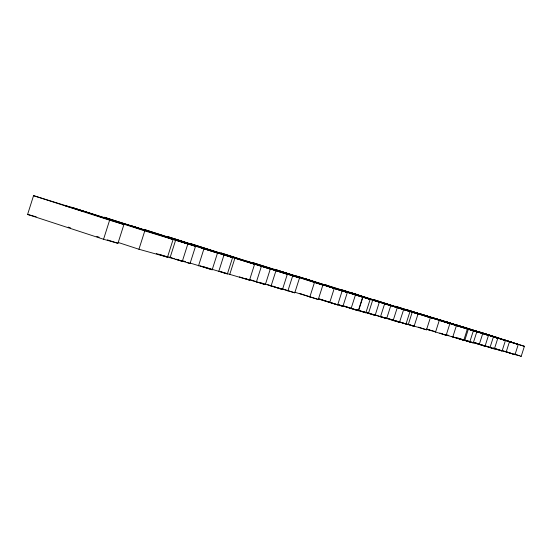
<?xml version="1.0" encoding="UTF-8"?>
<svg xmlns="http://www.w3.org/2000/svg" width="552" height="552" viewBox="0 0 552 552"><rect width="100%" height="100%" fill="white"/><g stroke="black" fill="none" stroke-linecap="round" stroke-linejoin="round"><path stroke-width="0.83" d="M27.6 214.438L33.555 195.67L80.482 210.243L123.924 224.526L117.955 243.308L103.555 239.271L27.6 214.438L36.184 216.805M103.555 239.271L109.627 220.179L123.924 224.526M138.945 249.256L144.783 230.895L173.114 239.485L167.477 257.191L138.945 249.256L118.142 242.445M169.995 257.881L175.612 240.237L187.846 243.956L182.312 261.337L158.797 254.224M176.233 259.205L190.04 263.545L195.525 246.316L162.95 235.69M198.506 265.878L203.923 248.848L217.516 253.016L212.175 269.79L189.805 262.959M218.702 271.618L223.995 254.983L232.606 257.549L227.389 273.916L203.971 266.851M229.68 274.606L234.883 258.26L254.589 264.249L249.518 280.161L221.635 271.984M256.363 282.093L261.386 266.326L270.294 269.031L265.333 284.604L249.069 279.712M271.018 286.212L275.945 270.756L287.33 274.247L282.472 289.496L259.261 282.3M287.868 291.007L292.691 275.876L299.529 277.911L294.775 292.815L276.835 287.44M309.789 297.107L314.454 282.479L322.885 285.046L318.283 299.488L294.713 292.201M329.689 302.668L334.215 288.482L342.15 290.897L337.679 304.911L318.442 299.012M337.679 304.911L319.215 298.949L342.902 306.415L347.346 292.491L318.545 283.148M351.044 308.72L355.44 294.961L362.643 297.155L358.303 310.755L338.079 304.511M358.565 310.755L362.892 297.197L370.151 299.405L365.872 312.805L344.31 306.125M368.419 313.522L372.676 300.178L379.334 302.199L375.118 315.399L357.289 309.948M380.452 316.896L384.627 303.814L390.781 305.684L386.642 318.635L367.349 312.646M380.977 316.579L393.155 320.533L397.261 307.678L403.546 309.596L385.938 303.807L409.991 311.528L405.989 324.058L389.139 318.87M393.155 320.533L399.489 322.306L403.65 309.596L409.991 311.528M408.218 324.686L412.206 312.197L418.036 313.971L414.09 326.329L400.255 322.126M409.943 324.866L426.496 329.82L430.36 317.724L398.02 307.395L412.42 311.99L408.652 310.824M435.507 332.214L439.288 320.388L449.88 323.638L446.161 335.271L426.165 329.151M452.716 337.231L456.407 325.673L467.392 328.992L463.777 340.287L443.842 334.353M464.722 340.543L468.324 329.275L473.347 330.8L469.78 341.964L455.31 337.493M457.981 338.141L473.25 342.964L476.804 331.862L471.049 329.951M479.219 344.6L482.717 333.649L488.486 335.402L485.022 346.228L467.792 340.929M489.955 347.67L493.398 336.92L497.807 338.259L494.399 348.912L481.22 344.841M492.294 348.112L502.065 351.051L505.418 340.57L502.755 339.666M506.115 352.197L509.448 341.798L518.259 344.462L515.002 354.653L493.329 348.064M513.926 354.246L521.192 356.33L524.4 346.311L463.915 327.198L499.484 338.479L494.785 337.037M430.36 317.724L405.347 309.775M524.4 346.311L503.886 339.825L511.939 342.337L508.061 341.129M299.501 293.395L300.826 293.767M430.946 330.462L431.333 330.544M433.879 318.028L455.614 324.914M505.418 340.57L481.682 333.07M147.612 231.288L71.311 207.228L144.783 230.895M426.675 329.185L430.236 330.248M487.644 334.684L480.958 332.601L488.327 334.871M498.346 338.176L518.259 344.462M342.295 290.29L346.283 291.497M445.471 321.864L446.133 322.051L443.373 321.147M444.733 321.85L467.392 328.992M427.034 329.213L428.573 329.675M305.753 278.85L384.627 303.814M356.806 294.444L349.72 292.284L418.036 313.971M440.827 320.595L446.513 322.34L425.682 315.73L434.555 318.463M430.415 317.476L435.052 318.911M494.268 336.658L501.761 339.038M496.483 337.375L489.341 335.119L492.674 336.161M506.826 340.715L484.608 333.932M417.167 313.143L418.409 313.529M425.281 315.841L429.228 317.076M429.339 329.91L430.353 330.227M183.057 260.868L185.486 261.634M496.759 337.445L497.186 337.576L477.57 331.373L487.23 334.505M478.08 331.78L473.499 330.344L475.596 331.041M412.689 311.763L409.163 310.645L434.072 318.594M488.755 347.001L491.535 347.877M463.59 339.701L465.957 340.446M420.631 314.378L395.37 306.257L418.933 313.695M421.445 314.509L438.909 320.07M195.525 246.316L165.503 236.787L187.846 243.956M485.594 346L487.968 346.753M507.895 340.991L494.902 337.162M440.344 320.119L419.382 313.57L482.717 333.649M441.876 320.671L435.452 318.649L440.586 320.298M458.326 325.99L476.804 331.862M344.669 291.221L362.643 297.155M304.594 278.774L295.872 276.034L309.451 280.354L306.422 279.36M347.346 292.491L323.672 284.97L342.15 290.897M493.177 348.077L499.429 350.065M477.625 331.773L446.389 321.844L497.807 338.259M490.369 335.512L493.605 336.547M456.407 325.673L406.451 309.637L431.602 317.517M401.739 308.72L406.224 310.155M377.154 301.123L397.129 307.533M400.262 308.382L412.206 312.197M354.184 293.864L356.937 294.747L352.342 293.34L390.781 305.684M328.771 285.943L324.41 284.549L347.684 291.78M359.959 296.107L372.676 300.178M312.963 281.354L274.503 269.3L334.215 288.482M293.298 275.358L253.182 262.786L314.454 282.479M322.885 285.046L299.012 277.201M299.529 277.911L220.876 252.933L275.945 270.756M292.691 275.876L272.177 269.355L287.33 274.247M232.606 257.549L145.279 229.832L162.26 235.325M223.995 254.983L201.259 247.758L217.516 253.016M282.741 288.965L294.775 292.815M219.261 271.308L227.389 273.916M477.604 331.621L456.939 325.066L469.545 329.178M477.473 331.648L479.929 332.435M488.486 335.402L439.806 319.808L468.089 328.902M425.247 315.861L449.88 323.638M400.69 308.278L374.221 299.819L397.095 307.229M403.65 309.596L342.316 290.041L397.261 307.678M340.694 290.069L370.151 299.405M355.833 294.968L297.169 276.248L355.44 294.961M270.294 269.031L189.688 243.377L261.386 266.326M254.589 264.249L168.063 236.767L234.883 258.26M169.147 238.209L173.114 239.485M175.612 240.237L104.162 217.24L203.923 248.848M33.555 195.67L109.627 220.179M503.169 350.837L505.466 351.583M506.232 351.824L515.002 354.653M494.399 348.912L481.606 344.786M457.925 338.141L469.78 341.964M454.924 337.431L463.777 340.287M431.533 330.413L435.224 331.607M454.572 324.679L459.223 326.197M474.285 342.419L476.721 343.206M474.071 342.53L479.633 344.331M446.589 334.74L448.852 335.471M451.881 336.444L454.144 337.182M439.806 333.049L442.228 333.829M418.533 327.129L426.496 329.82M406.155 323.762L414.09 326.329M396.377 320.947L405.989 324.058M385.096 317.642L393.079 320.229M393.88 320.491L399.489 322.306M373.29 314.309L386.642 318.635M363.471 311.625L365.872 312.404M366.645 312.653L375.118 315.399M357.123 309.969L365.872 312.805M344.172 306.181L358.303 310.755M299.646 293.471L318.283 299.488M272.895 286.171L275.255 286.936M265.333 284.604L249.918 279.602M168.76 256.942L174.342 258.75M175.936 259.267L182.312 261.337M96.752 236.428L99.194 237.222M107.35 239.872L117.955 243.308M473.671 342.53L485.022 346.228M245.012 278.394L247.448 279.188M239.416 276.876L247.296 279.436M248.11 279.698L249.518 280.161M156.354 253.575L162.723 255.645M163.516 255.9L167.477 257.191M68.193 227.1L70.449 227.831M514.291 354.004L519.211 355.626M506.874 351.962L513.098 353.998M267.34 284.528L282.472 289.496M200.003 265.774L212.175 269.79M441.786 333.746L446.161 335.271M500.008 350.272L502.065 351.051M473.25 342.964L467.537 340.943M342.902 306.415L337.348 304.338M520.674 356.123L521.192 356.33M190.04 263.545L187.245 262.407M289.365 274.234L275.379 269.79L289.365 274.234M149.447 231.55L132.356 226.113L149.447 231.55M83.317 211.388L64.791 205.496L83.317 211.388M193.566 245.212L174.28 239.044L193.566 245.212M264.67 266.885L246.999 261.234L264.67 266.885"/></g></svg>
